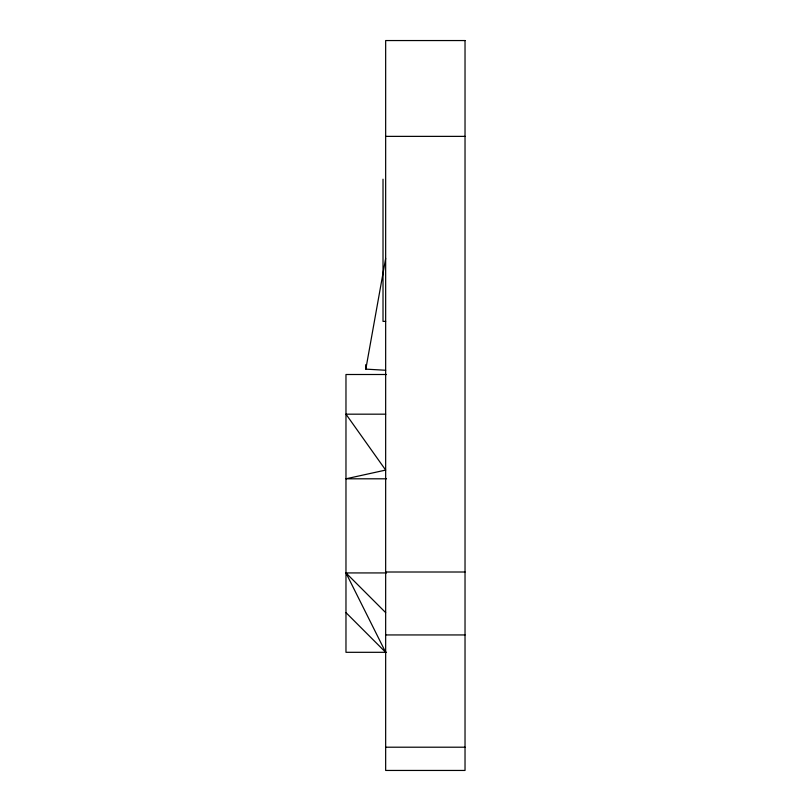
<?xml version="1.0" encoding="UTF-8"?>
<svg xmlns="http://www.w3.org/2000/svg" width="811" height="811" viewBox="0 0 811 811"><rect width="100%" height="100%" fill="white"/><g stroke="black" fill="none" stroke-linecap="round" stroke-linejoin="round"><path stroke-width="1.22" d="M385.661 370.262L365.812 369.127L385.661 258.466M385.661 136.37L465.027 136.37M385.661 321.379L383.015 321.379L383.015 179.201M386.502 374.5L345.973 374.5L345.973 652.308L386.502 652.308M385.661 414.178L345.973 414.178L385.661 470.076L345.973 478.804L386.502 478.804M385.661 572.008L465.027 572.008M345.973 612.619L385.661 652.308L345.973 572.931L386.502 572.931M385.661 634.942L465.027 634.942M385.661 747.205L465.027 747.205M345.973 572.931L385.661 612.619M365.812 364.585L365.812 369.127M465.027 40.55L385.661 40.55L385.661 770.45L465.027 770.45L465.027 40.55"/></g></svg>
